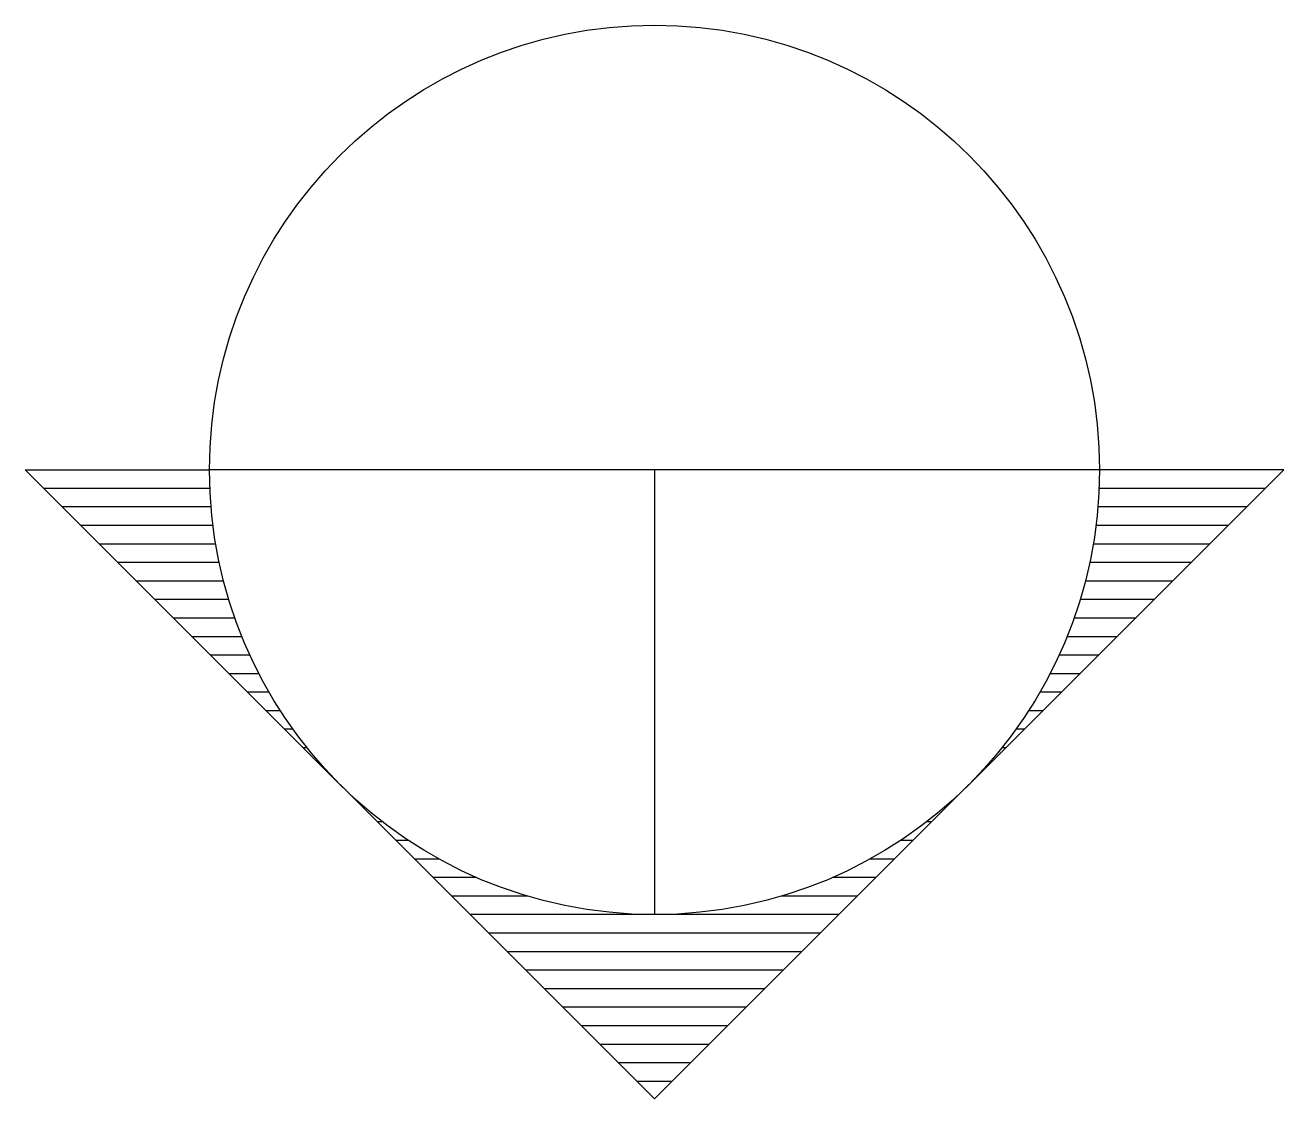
# Model space of a CAD drawing. Extents: x -0.354 to 0.354, y -0.354 to 0.25.
import ezdxf

# ---------------------------------------------------------------- set-up
doc = ezdxf.new("R2010")
doc.units = 0
doc.header["$MEASUREMENT"] = 0
doc.layers.get('0').update_dxf_attribs({"linetype": 'CONTINUOUS'})

msp = doc.modelspace()

# ---------------------------------------------------------------- linework, layer by layer
for p, q in [((0, -0.35355), (-0.35355, 0)), ((-0.35355, 0), (-0.25, 0)), ((0.25, 0), (-0.25, 0)), ((0, -0.35355), (0.35355, 0)), ((0, 0), (0, -0.25)), ((0.35355, 0), (0.25, 0)), ((-0.24978, -0.01042), (-0.34314, -0.01042)), ((0.34314, -0.01042), (0.24978, -0.01042)), ((-0.24913, -0.02083), (-0.33272, -0.02083)), ((0.33272, -0.02083), (0.24913, -0.02083)), ((-0.24804, -0.03125), (-0.3223, -0.03125)), ((0.3223, -0.03125), (0.24804, -0.03125)), ((-0.2465, -0.04167), (-0.31189, -0.04167)), ((0.31189, -0.04167), (0.2465, -0.04167)), ((-0.24451, -0.05208), (-0.30147, -0.05208)), ((0.30147, -0.05208), (0.24451, -0.05208)), ((-0.24206, -0.0625), (-0.29105, -0.0625)), ((0.29105, -0.0625), (0.24206, -0.0625)), ((-0.23913, -0.07292), (-0.28064, -0.07292)), ((0.28064, -0.07292), (0.23913, -0.07292)), ((-0.2357, -0.08333), (-0.27022, -0.08333)), ((0.27022, -0.08333), (0.2357, -0.08333)), ((-0.23176, -0.09375), (-0.2598, -0.09375)), ((0.2598, -0.09375), (0.23176, -0.09375)), ((-0.22726, -0.10417), (-0.24939, -0.10417)), ((0.24939, -0.10417), (0.22726, -0.10417)), ((-0.2222, -0.11458), (-0.23897, -0.11458)), ((0.23897, -0.11458), (0.2222, -0.11458)), ((-0.21651, -0.125), (-0.22855, -0.125)), ((0.22855, -0.125), (0.21651, -0.125)), ((-0.21015, -0.13542), (-0.21814, -0.13542)), ((0.21814, -0.13542), (0.21015, -0.13542)), ((-0.20306, -0.14583), (-0.20772, -0.14583)), ((0.20772, -0.14583), (0.20306, -0.14583)), ((-0.19516, -0.15625), (-0.1973, -0.15625)), ((0.1973, -0.15625), (0.19516, -0.15625)), ((-0.18634, -0.16667), (-0.18689, -0.16667)), ((0.18689, -0.16667), (0.18634, -0.16667)), ((-0.16536, -0.1875), (-0.16605, -0.1875)), ((0.16605, -0.1875), (0.16536, -0.1875)), ((-0.15274, -0.19792), (-0.15564, -0.19792)), ((0.15564, -0.19792), (0.15274, -0.19792)), ((-0.13819, -0.20833), (-0.14522, -0.20833)), ((0.14522, -0.20833), (0.13819, -0.20833)), ((-0.12103, -0.21875), (-0.1348, -0.21875)), ((0.1348, -0.21875), (0.12103, -0.21875)), ((-0.09991, -0.22917), (-0.12439, -0.22917)), ((0.12439, -0.22917), (0.09991, -0.22917)), ((-0.07141, -0.23958), (-0.11397, -0.23958)), ((0.11397, -0.23958), (0.07141, -0.23958)), ((0, -0.25), (-0.10355, -0.25)), ((0.10355, -0.25), (0, -0.25)), ((0.09314, -0.26042), (-0.09314, -0.26042)), ((0.08272, -0.27083), (-0.08272, -0.27083)), ((0.0723, -0.28125), (-0.0723, -0.28125)), ((0.06189, -0.29167), (-0.06189, -0.29167)), ((0.05147, -0.30208), (-0.05147, -0.30208)), ((0.04105, -0.3125), (-0.04105, -0.3125)), ((0.03064, -0.32292), (-0.03064, -0.32292)), ((0.02022, -0.33333), (-0.02022, -0.33333)), ((0.0098, -0.34375), (-0.0098, -0.34375))]:
    msp.add_line(p, q)
msp.add_circle((0, 0), 0.25)

doc.saveas('drawing.dxf')
